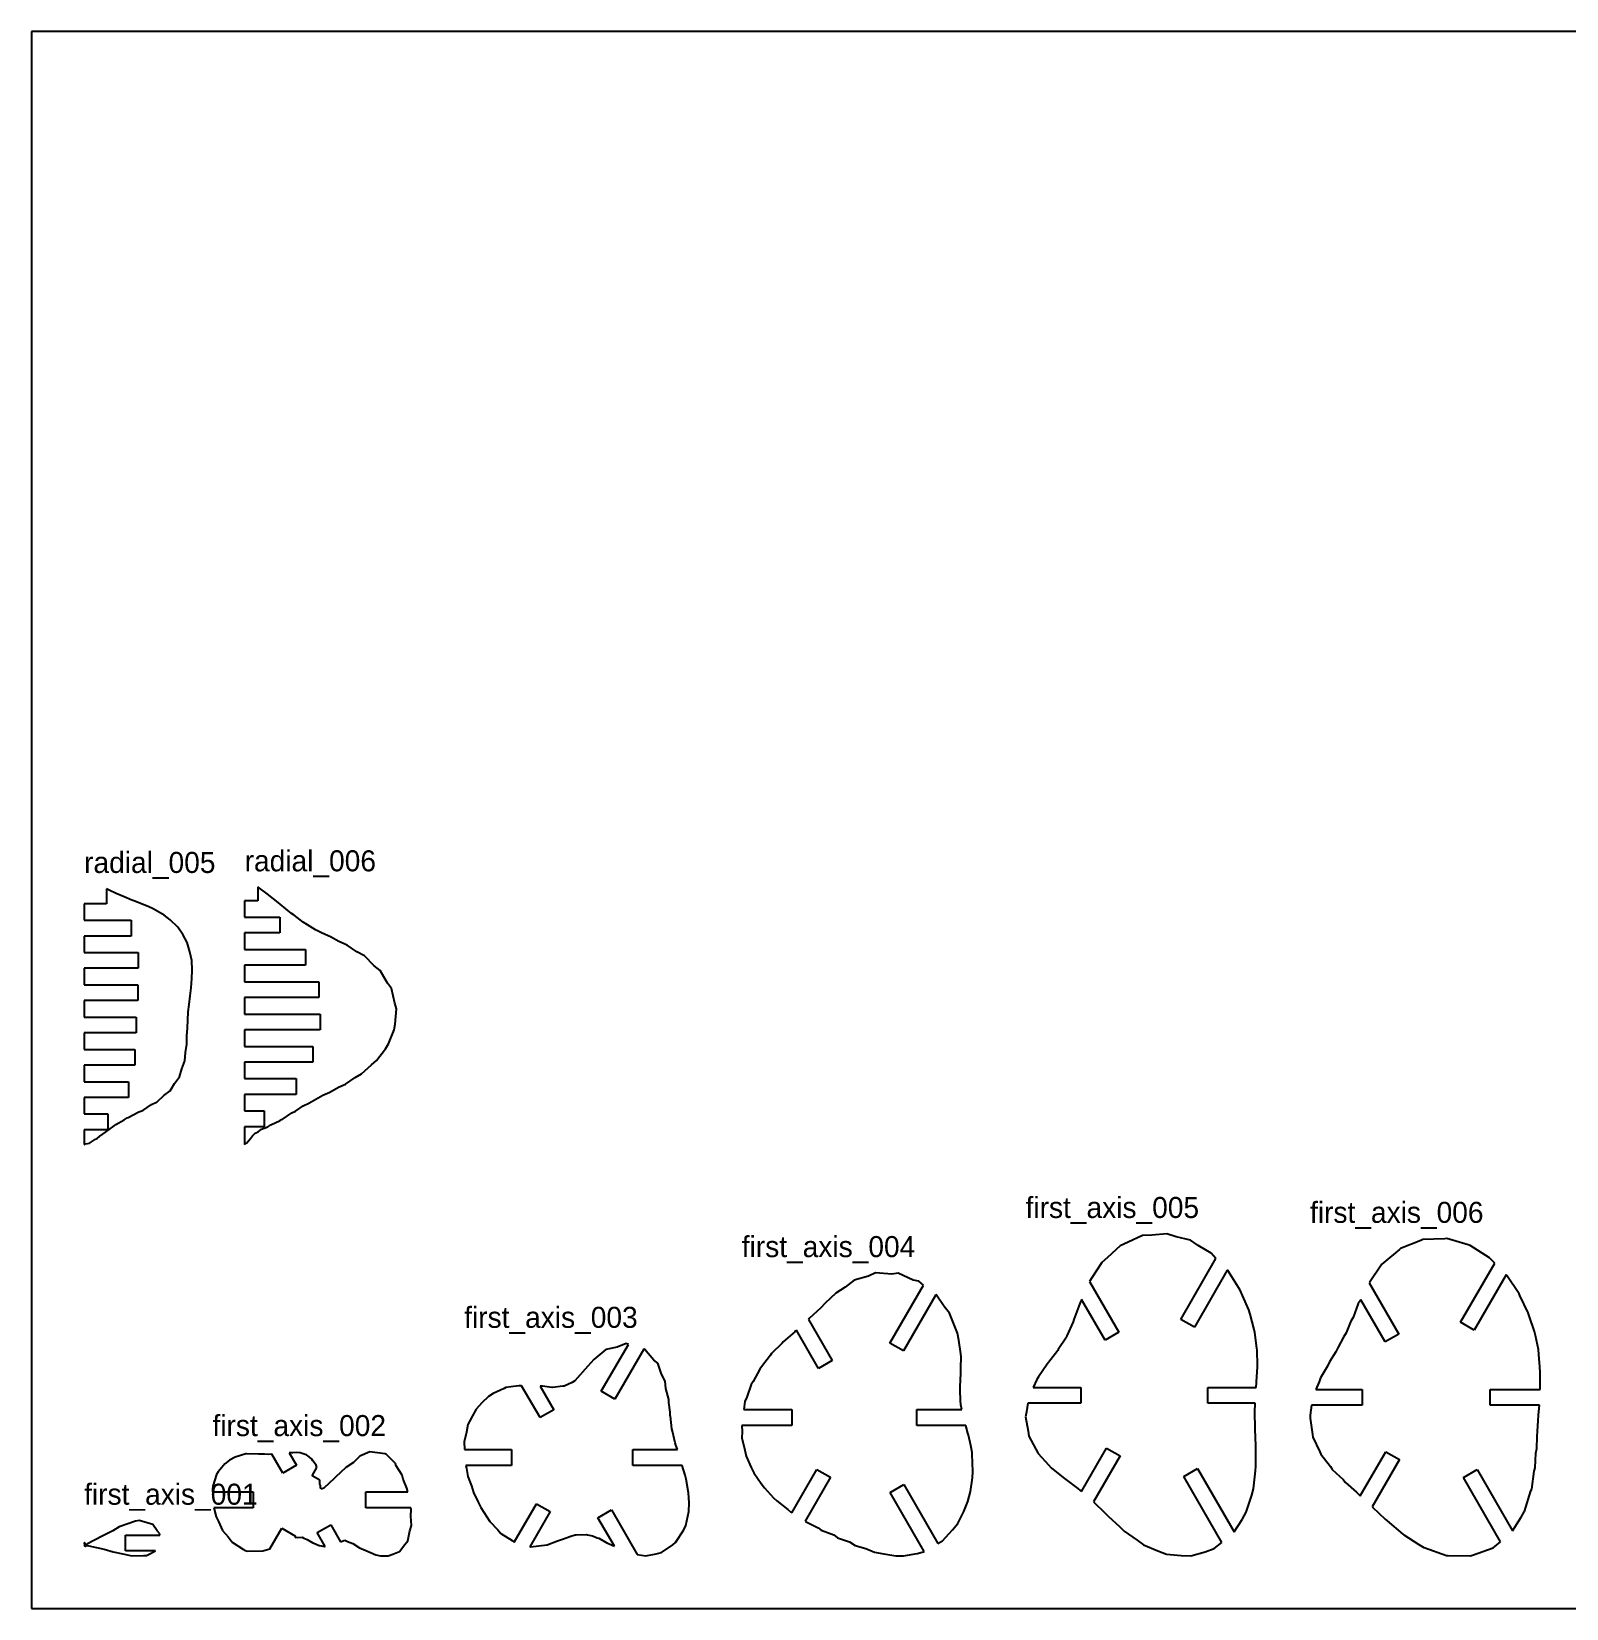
# Model space of a CAD drawing. Header units: metres. Extents: x 0 to 600, y 0 to 300.
# Drawn here: x 0 to 291.9, y 0 to 300 of the extents above; entities that cross this region are included whole.
import ezdxf

# ---------------------------------------------------------------- set-up
doc = ezdxf.new("R2010")
doc.units = ezdxf.units.M

msp = doc.modelspace()

# ---------------------------------------------------------------- linework, layer by layer
at = {"layer": 'first_axis_001'}
for p, q in [((16.664747, 15.542856), (15.457812, 14.77003)), ((19.773157, 16.618789), (16.664747, 15.542856)), ((20.496079, 16.735558), (19.773157, 16.618789)), ((23.050726, 15.994066), (20.496079, 16.735558)), ((23.916612, 14.777343), (23.050726, 15.994066)), ((10.061445, 12.524041), (10, 12.475356)), ((10, 12.475356), (10.023447, 12.347803)), ((10.027116, 12.068526), (10.009425, 12.021045)), ((10.009425, 12.021045), (10.019835, 11.974568)), ((10.023447, 12.347803), (10.058133, 12.250088)), ((10.053703, 12.109332), (10.027116, 12.068526)), ((10.07241, 12.146265), (10.053703, 12.109332)), ((10.058133, 12.250088), (10.075086, 12.188607)), ((10.186751, 12.419342), (10.061445, 12.524041)), ((10.075086, 12.188607), (10.07241, 12.146265)), ((10.273095, 12.29347), (10.186751, 12.419342)), ((10.313605, 12.213066), (10.273095, 12.29347)), ((10.33192, 12.168389), (10.313605, 12.213066)), ((10.341815, 12.144666), (10.33192, 12.168389)), ((10.350053, 12.133795), (10.341815, 12.144666)), ((10.361421, 12.132584), (10.350053, 12.133795)), ((10.383037, 12.142008), (10.361421, 12.132584)), ((10.435877, 12.171927), (10.383037, 12.142008)), ((10.383728, 11.994177), (10.397678, 12.000568)), ((10.397678, 12.000568), (10.427332, 11.998373)), ((10.654315, 12.293433), (10.435877, 12.171927)), ((13.448747, 13.759818), (10.654315, 12.293433)), ((15.457812, 14.77003), (13.448747, 13.759818)), ((17.850569, 10.947221), (17.850569, 13.947221)), ((17.850569, 13.947221), (24.414253, 13.947221)), ((24.411562, 14.191818), (23.916612, 14.777343)), ((24.414253, 13.947221), (24.411562, 14.191818)), ((10.019835, 11.974568), (10.05944, 11.94091)), ((10.05944, 11.94091), (10.109631, 11.922074)), ((10.109631, 11.922074), (10.154378, 11.910734)), ((10.154378, 11.910734), (10.189475, 11.899288)), ((10.189475, 11.899288), (10.217832, 11.883881)), ((10.217832, 11.883881), (10.244803, 11.865622)), ((10.244803, 11.865622), (10.275114, 11.85243)), ((10.275114, 11.85243), (10.308578, 11.85691)), ((10.308578, 11.85691), (10.3383, 11.883527)), ((10.3383, 11.883527), (10.358133, 11.920891)), ((10.358133, 11.920891), (10.369051, 11.95485)), ((10.369051, 11.95485), (10.375931, 11.979334)), ((10.375931, 11.979334), (10.383728, 11.994177)), ((10.427332, 11.998373), (10.503984, 11.98206)), ((10.503984, 11.98206), (10.869346, 11.900443)), ((10.869346, 11.900443), (13.790121, 11.292935)), ((13.790121, 11.292935), (15.511536, 10.752258)), ((15.511536, 10.752258), (17.352613, 10.378482)), ((17.352613, 10.378482), (19.065785, 10)), ((23.577909, 10.947221), (17.850569, 10.947221)), ((19.065785, 10), (21.323812, 10.04635)), ((21.323812, 10.04635), (21.863602, 10.047962)), ((21.863602, 10.047962), (22.233774, 10.273482)), ((22.233774, 10.273482), (23.576199, 10.944438)), ((23.576199, 10.944438), (23.577909, 10.947221))]:
    msp.add_line(p, q, dxfattribs=at)
at = {"layer": 'first_axis_002'}
for p, q in [((36.733761, 27.523869), (35.507689, 26.018947)), ((37.667269, 28.195778), (36.733761, 27.523869)), ((38.753171, 28.754078), (37.667269, 28.195778)), ((40.73664, 29.39111), (38.753171, 28.754078)), ((40.8033, 29.401287), (40.73664, 29.39111)), ((40.903372, 29.412018), (40.8033, 29.401287)), ((43.139828, 29.333287), (40.903372, 29.412018)), ((44.300752, 29.369959), (43.139828, 29.333287)), ((45.032714, 29.278593), (44.300752, 29.369959)), ((45.702128, 29.346237), (45.032714, 29.278593)), ((47.774925, 25.756048), (45.702128, 29.346237)), ((50.373001, 27.256048), (47.774925, 25.756048)), ((49.720822, 29.591142), (49.014621, 29.608831)), ((49.014621, 29.608831), (50.373001, 27.256048)), ((50.406839, 29.670882), (49.720822, 29.591142)), ((51.084113, 29.57839), (50.406839, 29.670882)), ((52.028793, 29.316487), (51.084113, 29.57839)), ((52.30715, 29.237693), (52.028793, 29.316487)), ((52.802132, 28.826976), (52.30715, 29.237693)), ((53.340668, 28.384371), (52.802132, 28.826976)), ((53.503067, 28.114946), (53.340668, 28.384371)), ((54.149741, 27.243603), (53.503067, 28.114946)), ((54.2661, 26.818714), (54.149741, 27.243603)), ((61.24075, 27.789187), (59.776807, 26.791613)), ((62.442531, 28.958222), (61.24075, 27.789187)), ((64.330695, 29.789438), (62.442531, 28.958222)), ((67.24826, 29.446784), (64.330695, 29.789438)), ((67.403816, 29.364588), (67.24826, 29.446784)), ((67.417815, 29.325279), (67.403816, 29.364588)), ((69.205701, 27.566656), (67.417815, 29.325279)), ((69.347775, 27.132152), (69.205701, 27.566656)), ((70.481685, 25.343428), (69.347775, 27.132152)), ((35.170646, 25.478052), (34.502021, 23.239527)), ((35.507689, 26.018947), (35.170646, 25.478052)), ((53.361363, 25.251664), (54.2661, 26.818714)), ((54.854188, 24.389781), (53.361363, 25.251664)), ((54.854758, 23.639199), (54.854188, 24.389781)), ((57.541908, 24.695107), (55.583789, 22.875039)), ((57.818855, 24.963403), (57.541908, 24.695107)), ((59.776807, 26.791613), (57.818855, 24.963403)), ((70.706813, 24.627915), (70.481685, 25.343428)), ((71.372811, 22.892176), (70.706813, 24.627915)), ((34.502021, 23.239527), (34.414253, 22.730902)), ((34.414253, 22.730902), (34.4226, 22.165858)), ((34.4226, 22.165858), (42.135161, 22.165858)), ((42.135161, 22.165858), (42.135161, 19.165858)), ((54.950403, 23.408875), (54.854758, 23.639199)), ((54.988225, 22.882565), (54.950403, 23.408875)), ((55.067326, 22.778169), (54.988225, 22.882565)), ((55.293539, 22.754075), (55.067326, 22.778169)), ((55.583789, 22.875039), (55.293539, 22.754075)), ((63.6052, 19.165858), (63.6052, 22.165858)), ((63.6052, 22.165858), (71.577279, 22.165858)), ((71.577279, 22.165858), (71.372811, 22.892176)), ((42.135161, 19.165858), (34.675378, 19.165858)), ((34.675378, 19.165858), (35.10596, 17.425828)), ((72.166526, 19.165858), (63.6052, 19.165858)), ((72.224875, 18.879789), (72.166526, 19.165858)), ((72.171401, 17.561782), (72.224875, 18.879789)), ((35.10596, 17.425828), (35.552843, 16.525724)), ((35.552843, 16.525724), (36.336539, 14.811045)), ((45.34592, 11.368509), (47.596821, 15.267184)), ((47.596821, 15.267184), (50.194897, 13.767184)), ((54.315661, 14.42716), (56.913737, 15.92716)), ((56.913737, 15.92716), (58.783601, 12.688462)), ((71.961734, 14.774363), (72.284211, 15.760309)), ((72.284211, 15.760309), (72.171401, 17.561782)), ((36.336539, 14.811045), (37.396676, 13.649482)), ((37.396676, 13.649482), (38.128404, 12.600618)), ((38.128404, 12.600618), (40.343008, 11.246487)), ((50.194897, 13.767184), (50.052919, 13.521271)), ((50.052919, 13.521271), (50.21853, 13.582137)), ((50.21853, 13.582137), (50.500034, 13.528073)), ((50.500034, 13.528073), (51.447466, 13.554916)), ((51.447466, 13.554916), (51.757892, 13.353819)), ((51.757892, 13.353819), (52.446872, 13.089562)), ((52.446872, 13.089562), (52.727811, 12.91426)), ((52.727811, 12.91426), (53.503936, 12.470982)), ((53.503936, 12.470982), (53.710502, 12.417699)), ((53.710502, 12.417699), (54.714658, 11.94738)), ((55.839472, 11.787842), (54.315661, 14.42716)), ((58.783601, 12.688462), (59.577896, 13.003799)), ((59.577896, 13.003799), (60.094319, 12.757581)), ((60.094319, 12.757581), (61.121787, 12.338074)), ((61.121787, 12.338074), (62.376112, 11.554474)), ((70.016424, 10.812216), (70.992536, 12.147175)), ((70.992536, 12.147175), (71.600633, 12.858467)), ((71.600633, 12.858467), (71.961734, 14.774363)), ((40.343008, 11.246487), (40.548869, 11.055195)), ((40.548869, 11.055195), (41.10595, 10.908281)), ((41.10595, 10.908281), (44.021095, 10.944883)), ((44.021095, 10.944883), (45.34592, 11.368509)), ((54.714658, 11.94738), (54.79777, 11.973275)), ((54.79777, 11.973275), (55.720756, 11.799128)), ((55.720756, 11.799128), (55.839472, 11.787842)), ((62.376112, 11.554474), (63.160203, 11.244818)), ((63.160203, 11.244818), (64.468651, 10.656882)), ((64.468651, 10.656882), (65.501056, 10.178872)), ((65.501056, 10.178872), (66.374182, 10.031483)), ((66.374182, 10.031483), (67.84474, 10)), ((67.84474, 10), (68.734375, 10.302577)), ((68.734375, 10.302577), (70.016424, 10.812216))]:
    msp.add_line(p, q, dxfattribs=at)
at = {"layer": 'first_axis_003'}
for p, q in [((109.243745, 49.276142), (106.934691, 47.376004)), ((108.365579, 41.32287), (113.51655, 50.244613)), ((111.390003, 49.737166), (109.243745, 49.276142)), ((116.466323, 49.35377), (110.963656, 39.82287)), ((113.117302, 50.386041), (111.390003, 49.737166)), ((113.51655, 50.244613), (113.117302, 50.386041)), ((116.588444, 49.33931), (116.466323, 49.35377)), ((118.354371, 47.254191), (116.588444, 49.33931)), ((105.796867, 46.105533), (103.814534, 43.861155)), ((106.934691, 47.376004), (105.796867, 46.105533)), ((119.098689, 46.69128), (118.354371, 47.254191)), ((119.816654, 44.55462), (119.098689, 46.69128)), ((90.206109, 42.006483), (89.885044, 41.870918)), ((91.138922, 42.153961), (90.206109, 42.006483)), ((92.70602, 42.371813), (91.138922, 42.153961)), ((93.20173, 42.38321), (92.70602, 42.371813)), ((96.712727, 36.301985), (93.20173, 42.38321)), ((97.163177, 42.298183), (96.732319, 42.268051)), ((96.732319, 42.268051), (99.310803, 37.801985)), ((98.957222, 42.032287), (97.163177, 42.298183)), ((99.066833, 42.024627), (98.957222, 42.032287)), ((99.09656, 42.02236), (99.066833, 42.024627)), ((101.080574, 42.289477), (99.09656, 42.02236)), ((101.284517, 42.279648), (101.080574, 42.289477)), ((102.83317, 42.986815), (101.284517, 42.279648)), ((103.344328, 43.305461), (102.83317, 42.986815)), ((103.814534, 43.861155), (103.344328, 43.305461)), ((120.538595, 43.255553), (119.816654, 44.55462)), ((120.662608, 41.823069), (120.538595, 43.255553)), ((85.617814, 39.103136), (84.542137, 37.936738)), ((86.907298, 40.313167), (85.617814, 39.103136)), ((87.814669, 40.911814), (86.907298, 40.313167)), ((89.885044, 41.870918), (87.814669, 40.911814)), ((110.963656, 39.82287), (108.365579, 41.32287)), ((121.196974, 39.749269), (120.662608, 41.823069)), ((121.181413, 39.211433), (121.196974, 39.749269)), ((121.439606, 37.321026), (121.181413, 39.211433)), ((83.838914, 36.623205), (82.982507, 34.968747)), ((84.542137, 37.936738), (83.838914, 36.623205)), ((99.310803, 37.801985), (96.712727, 36.301985)), ((121.478482, 36.689365), (121.439606, 37.321026)), ((121.532181, 36.56086), (121.478482, 36.689365)), ((121.789522, 34.167858), (121.532181, 36.56086)), ((82.705066, 33.568657), (82.284211, 31.685384)), ((82.982507, 34.968747), (82.705066, 33.568657)), ((121.93839, 33.731683), (121.789522, 34.167858)), ((122.424075, 31.532948), (121.93839, 33.731683)), ((82.284211, 31.685384), (82.351231, 30.220761)), ((82.351231, 30.220761), (91.287477, 30.220761)), ((91.287477, 30.220761), (91.287477, 27.220761)), ((114.370772, 27.220761), (114.370772, 30.220761)), ((114.370772, 30.220761), (122.830227, 30.220761)), ((122.563405, 31.069859), (122.424075, 31.532948)), ((122.830227, 30.220761), (122.563405, 31.069859)), ((91.287477, 27.220761), (82.612743, 27.220761)), ((82.612743, 27.220761), (82.742172, 26.654775)), ((123.759868, 27.220761), (114.370772, 27.220761)), ((124.318568, 25.349724), (123.759868, 27.220761)), ((82.742172, 26.654775), (83.012007, 25.108445)), ((83.012007, 25.108445), (83.670775, 23.318781)), ((124.504227, 24.601924), (124.318568, 25.349724)), ((124.974857, 22.015822), (124.504227, 24.601924)), ((83.670775, 23.318781), (84.066743, 22.049827)), ((84.066743, 22.049827), (84.964131, 20.239894)), ((125.084033, 20.070732), (124.974857, 22.015822)), ((84.964131, 20.239894), (85.433358, 19.176583)), ((85.433358, 19.176583), (86.600957, 17.431428)), ((91.802919, 12.6355), (96.013321, 19.928131)), ((98.611397, 18.428131), (94.745643, 11.732448)), ((96.013321, 19.928131), (98.611397, 18.428131)), ((107.719395, 17.237877), (110.317471, 18.737877)), ((110.317471, 18.737877), (115.215066, 10.254993)), ((124.422769, 15.809796), (125.02219, 18.442572)), ((125.02219, 18.442572), (125.084033, 20.070732)), ((86.600957, 17.431428), (87.145296, 16.533228)), ((87.145296, 16.533228), (88.696166, 14.941272)), ((110.846702, 11.821222), (107.719395, 17.237877)), ((124.092072, 14.961018), (124.422769, 15.809796)), ((88.696166, 14.941272), (89.286911, 14.258226)), ((89.286911, 14.258226), (91.413587, 12.930067)), ((91.413587, 12.930067), (91.802919, 12.6355)), ((94.903658, 11.718153), (98.100173, 12.123021)), ((98.100173, 12.123021), (100.031596, 12.867799)), ((100.031596, 12.867799), (101.002509, 13.168928)), ((101.002509, 13.168928), (102.556364, 13.739038)), ((102.556364, 13.739038), (103.39149, 14.008011)), ((103.39149, 14.008011), (103.573228, 13.98825)), ((103.573228, 13.98825), (105.534087, 14.085152)), ((105.534087, 14.085152), (105.727593, 14.028713)), ((105.727593, 14.028713), (106.682741, 13.785423)), ((106.682741, 13.785423), (107.563808, 13.459849)), ((107.563808, 13.459849), (107.884088, 13.365038)), ((107.884088, 13.365038), (109.389587, 12.47525)), ((109.389587, 12.47525), (110.846702, 11.821222)), ((119.79601, 10.65746), (121.985911, 12.085666)), ((121.985911, 12.085666), (122.506844, 12.572993)), ((122.506844, 12.572993), (124.092072, 14.961018)), ((94.745643, 11.732448), (94.775776, 11.723606)), ((94.775776, 11.723606), (94.862643, 11.709119)), ((94.862643, 11.709119), (94.903658, 11.718153)), ((115.215066, 10.254993), (116.830087, 10)), ((116.830087, 10), (118.783996, 10.387464)), ((118.783996, 10.387464), (119.79601, 10.65746))]:
    msp.add_line(p, q, dxfattribs=at)
at = {"layer": 'first_axis_004'}
for p, q in [((159.159562, 63.185437), (156.4679, 62.444949)), ((160.542954, 63.839392), (159.159562, 63.185437)), ((163.638703, 63.587057), (160.542954, 63.839392)), ((164.799731, 63.759325), (163.638703, 63.587057)), ((167.678756, 62.47757), (164.799731, 63.759325)), ((154.742087, 61.128661), (152.97079, 59.973167)), ((156.4679, 62.444949), (154.742087, 61.128661)), ((163.250559, 50.488545), (169.620423, 61.521473)), ((168.776977, 62.257871), (167.678756, 62.47757)), ((169.620423, 61.521473), (168.776977, 62.257871)), ((150.111667, 57.207081), (147.91061, 55.163316)), ((150.94916, 58.076774), (150.111667, 57.207081)), ((152.97079, 59.973167), (150.94916, 58.076774)), ((172.021403, 59.680093), (165.848635, 48.988545)), ((172.117553, 59.620651), (172.021403, 59.680093)), ((173.576853, 57.464453), (172.117553, 59.620651)), ((174.600526, 56.201392), (173.576853, 57.464453)), ((147.91061, 55.163316), (147.775558, 54.978849)), ((147.775558, 54.978849), (152.292428, 47.155401)), ((175.346073, 54.299416), (174.600526, 56.201392)), ((176.132606, 52.357371), (175.346073, 54.299416)), ((145.176911, 52.601168), (142.933633, 50.705714)), ((145.315998, 52.815677), (145.176911, 52.601168)), ((145.480364, 52.954242), (145.315998, 52.815677)), ((149.694352, 45.655401), (145.480364, 52.954242)), ((176.382579, 51.048058), (176.132606, 52.357371)), ((176.761259, 48.435496), (176.382579, 51.048058)), ((140.541112, 48.165497), (138.843047, 45.977133)), ((140.753531, 48.473884), (140.541112, 48.165497)), ((142.790908, 50.485721), (140.753531, 48.473884)), ((142.933633, 50.705714), (142.790908, 50.485721)), ((165.848635, 48.988545), (163.250559, 50.488545)), ((176.787223, 47.895384), (176.761259, 48.435496)), ((138.536102, 45.544816), (137.263691, 43.204206)), ((138.843047, 45.977133), (138.536102, 45.544816)), ((152.292428, 47.155401), (149.694352, 45.655401)), ((176.734308, 44.940043), (176.75059, 45.781056)), ((176.75059, 45.781056), (176.787223, 47.895384)), ((136.873015, 42.609857), (136.070561, 40.18427)), ((137.263691, 43.204206), (136.873015, 42.609857)), ((176.593532, 41.548817), (176.595728, 42.183109)), ((176.595728, 42.183109), (176.734978, 44.757309)), ((176.734978, 44.757309), (176.734308, 44.940043)), ((135.658893, 39.388944), (135.452354, 37.831954)), ((136.070561, 40.18427), (135.658893, 39.388944)), ((176.669822, 39.543687), (176.593532, 41.548817)), ((176.776864, 38.715109), (176.669822, 39.543687)), ((135.452354, 37.831954), (144.627634, 37.831954)), ((144.627634, 37.831954), (144.627634, 34.831954)), ((168.356913, 34.831954), (168.356913, 37.831954)), ((168.356913, 37.831954), (176.946918, 37.831954)), ((176.946918, 37.831954), (176.776864, 38.715109)), ((135.162559, 33.574236), (135.084033, 32.430926)), ((144.627634, 34.831954), (135.088318, 34.831954)), ((135.088318, 34.831954), (135.162559, 33.574236)), ((177.683017, 34.831954), (168.356913, 34.831954)), ((178.074627, 33.379973), (177.683017, 34.831954)), ((178.203594, 32.976362), (178.074627, 33.379973)), ((135.084033, 32.430926), (135.659816, 30.142713)), ((135.659816, 30.142713), (135.893884, 28.994638)), ((178.623727, 31.031958), (178.203594, 32.976362)), ((178.890041, 29.649321), (178.623727, 31.031958)), ((135.893884, 28.994638), (136.88066, 26.814224)), ((178.909253, 29.333002), (178.890041, 29.649321)), ((179.064067, 26.027577), (178.909253, 29.333002)), ((136.88066, 26.814224), (137.383139, 25.806462)), ((137.383139, 25.806462), (138.761604, 23.753767)), ((144.621756, 18.222513), (149.378521, 26.461471)), ((151.976597, 24.961471), (147.143897, 16.590988)), ((149.378521, 26.461471), (151.976597, 24.961471)), ((178.575561, 22.23405), (178.984286, 24.859966)), ((178.984286, 24.859966), (179.064067, 26.027577)), ((138.761604, 23.753767), (139.398078, 22.961711)), ((139.398078, 22.961711), (141.139731, 21.07424)), ((141.139731, 21.07424), (141.780352, 20.483137)), ((163.30636, 22.078711), (165.904436, 23.578711)), ((169.798913, 10.83328), (163.30636, 22.078711)), ((165.904436, 23.578711), (172.397815, 12.331849)), ((178.101185, 20.334308), (178.575561, 22.23405)), ((141.780352, 20.483137), (143.832034, 18.808804)), ((143.832034, 18.808804), (144.415957, 18.35114)), ((144.415957, 18.35114), (144.621756, 18.222513)), ((176.162451, 16.186813), (177.304814, 18.461496)), ((177.304814, 18.461496), (178.101185, 20.334308)), ((147.143897, 16.590988), (147.235027, 16.522851)), ((147.235027, 16.522851), (149.62992, 15.355786)), ((149.62992, 15.355786), (150.200034, 14.924591)), ((175.170797, 14.990026), (176.162451, 16.186813)), ((150.200034, 14.924591), (152.586643, 13.98372)), ((152.586643, 13.98372), (153.315945, 13.445572)), ((153.315945, 13.445572), (155.573937, 12.686969)), ((155.573937, 12.686969), (156.658208, 12.001063)), ((156.658208, 12.001063), (158.691182, 11.423106)), ((172.397815, 12.331849), (173.259508, 12.870431)), ((173.259508, 12.870431), (175.170797, 14.990026)), ((158.691182, 11.423106), (160.344751, 10.711961)), ((160.344751, 10.711961), (162.08898, 10.379158)), ((162.08898, 10.379158), (164.371084, 10.025215)), ((164.371084, 10.025215), (165.815277, 10)), ((165.815277, 10), (168.458519, 10.460064)), ((168.458519, 10.460064), (169.671994, 10.760681)), ((169.671994, 10.760681), (169.798913, 10.83328))]:
    msp.add_line(p, q, dxfattribs=at)
at = {"layer": 'first_axis_005'}
for p, q in [((207.037593, 69.005327), (204.662526, 66.791348)), ((208.590712, 69.661612), (207.037593, 69.005327)), ((211.310766, 70.94259), (208.590712, 69.661612)), ((213.109718, 71.009243), (211.310766, 70.94259)), ((215.946244, 71.282463), (213.109718, 71.009243)), ((217.705842, 70.724056), (215.946244, 71.282463)), ((220.432677, 70.051271), (217.705842, 70.724056)), ((221.921332, 69.03313), (220.432677, 70.051271)), ((224.361583, 67.564338), (221.921332, 69.03313)), ((204.662526, 66.791348), (203.563255, 65.797841)), ((218.569054, 54.989771), (225.260229, 66.579225)), ((225.260229, 66.579225), (224.361583, 67.564338)), ((203.563255, 65.797841), (201.685828, 62.894997)), ((227.438396, 64.351922), (221.167131, 53.489771)), ((227.520674, 64.268453), (227.438396, 64.351922)), ((228.275899, 63.071637), (227.520674, 64.268453)), ((229.881678, 60.581255), (228.275899, 63.071637)), ((201.685828, 62.894997), (201.22868, 62.170932)), ((201.22868, 62.170932), (206.781275, 52.553557)), ((230.352622, 59.544782), (229.881678, 60.581255)), ((199.395904, 58.0156), (198.250614, 54.947783)), ((199.671856, 58.719667), (199.395904, 58.0156)), ((199.708599, 58.803791), (199.671856, 58.719667)), ((204.183198, 51.053557), (199.708599, 58.803791)), ((231.522378, 56.799357), (230.352622, 59.544782)), ((198.131728, 54.551543), (196.900453, 51.863199)), ((198.250614, 54.947783), (198.131728, 54.551543)), ((221.167131, 53.489771), (218.569054, 54.989771)), ((231.787349, 55.972372), (231.522378, 56.799357)), ((232.548125, 53.092313), (231.787349, 55.972372)), ((196.817691, 51.637189), (195.29239, 49.278373)), ((196.900453, 51.863199), (196.817691, 51.637189)), ((206.781275, 52.553557), (204.183198, 51.053557)), ((232.669141, 52.476912), (232.548125, 53.092313)), ((233.058517, 49.547586), (232.669141, 52.476912)), ((195.169693, 49.067614), (193.429191, 46.788956)), ((195.29239, 49.278373), (195.169693, 49.067614)), ((233.088514, 49.129734), (233.058517, 49.547586)), ((233.162558, 46.213837), (233.088514, 49.129734)), ((193.193735, 46.483815), (191.545987, 44.053342)), ((193.429191, 46.788956), (193.193735, 46.483815)), ((233.008883, 43.107493), (233.151816, 45.968932)), ((233.151816, 45.968932), (233.162558, 46.213837)), ((191.189986, 43.564595), (190.522354, 42.063147)), ((190.522354, 42.063147), (199.588865, 42.063147)), ((191.545987, 44.053342), (191.189986, 43.564595)), ((199.588865, 42.063147), (199.588865, 39.063147)), ((223.747676, 39.063147), (223.747676, 42.063147)), ((223.747676, 42.063147), (232.925385, 42.063147)), ((232.925385, 42.063147), (232.99491, 42.992628)), ((232.99491, 42.992628), (233.008883, 43.107493)), ((189.482813, 39.063147), (189.228874, 37.376276)), ((199.588865, 39.063147), (189.482813, 39.063147)), ((232.7342, 39.063147), (223.747676, 39.063147)), ((232.661664, 37.313745), (232.7342, 39.063147)), ((189.228874, 37.376276), (189.064067, 36.483878)), ((189.064067, 36.483878), (189.544485, 33.716394)), ((232.657738, 37.249518), (232.661664, 37.313745)), ((232.713971, 34.293437), (232.657738, 37.249518)), ((189.544485, 33.716394), (189.686071, 32.803117)), ((232.716119, 34.103049), (232.713971, 34.293437)), ((232.866612, 30.913735), (232.716119, 34.103049)), ((189.686071, 32.803117), (191.025435, 30.27752)), ((191.025435, 30.27752), (191.434093, 29.502319)), ((199.674077, 22.26271), (204.437985, 30.514042)), ((204.437985, 30.514042), (207.036061, 29.014042)), ((232.872682, 30.454058), (232.866612, 30.913735)), ((232.88544, 27.046613), (232.872682, 30.454058)), ((191.434093, 29.502319), (193.410412, 27.337224)), ((193.410412, 27.337224), (193.936799, 26.767558)), ((207.036061, 29.014042), (201.989631, 20.273367)), ((232.818154, 26.198045), (232.88544, 27.046613)), ((193.936799, 26.767558), (196.217416, 24.923708)), ((196.217416, 24.923708), (196.727228, 24.514175)), ((196.727228, 24.514175), (199.005029, 22.796863)), ((219.169113, 25.097191), (221.767189, 26.597191)), ((226.418187, 12.541427), (219.169113, 25.097191)), ((221.767189, 26.597191), (228.711061, 14.570052)), ((232.410106, 22.745856), (232.818154, 26.198045)), ((199.005029, 22.796863), (199.465065, 22.440028)), ((199.465065, 22.440028), (199.674077, 22.26271)), ((231.050913, 18.321474), (232.087255, 21.525906)), ((232.087255, 21.525906), (232.410106, 22.745856)), ((201.989631, 20.273367), (202.075048, 20.195335)), ((202.075048, 20.195335), (204.164153, 18.197418)), ((204.164153, 18.197418), (204.747078, 17.587391)), ((230.270511, 16.953947), (231.050913, 18.321474)), ((204.747078, 17.587391), (206.967663, 15.5589)), ((206.967663, 15.5589), (207.807393, 14.736293)), ((228.711061, 14.570052), (230.270511, 16.953947)), ((207.807393, 14.736293), (210.289296, 12.990388)), ((210.289296, 12.990388), (211.511151, 12.100258)), ((211.511151, 12.100258), (214.243244, 10.979931)), ((224.920124, 11.381426), (226.418187, 12.541427)), ((214.243244, 10.979931), (215.853168, 10.328455)), ((215.853168, 10.328455), (218.686473, 10.098206)), ((218.686473, 10.098206), (220.505174, 10)), ((220.505174, 10), (223.205202, 10.790233)), ((223.205202, 10.790233), (224.920124, 11.381426))]:
    msp.add_line(p, q, dxfattribs=at)
at = {"layer": 'first_axis_006'}
for p, q in [((264.262546, 70.018863), (260.365525, 68.461685)), ((264.634484, 70.176029), (264.262546, 70.018863)), ((268.779479, 70.342168), (264.634484, 70.176029)), ((269.204259, 70.357907), (268.779479, 70.342168)), ((273.271807, 69.158304), (269.204259, 70.357907)), ((273.595166, 69.055687), (273.271807, 69.158304)), ((277.305477, 66.680475), (273.595166, 69.055687)), ((260.175752, 68.29017), (257.174929, 65.801873)), ((260.365525, 68.461685), (260.175752, 68.29017)), ((277.4362, 66.591069), (277.305477, 66.680475)), ((278.292215, 65.713388), (277.4362, 66.591069)), ((256.819044, 65.495117), (254.448625, 62.025425)), ((256.840771, 65.51076), (256.819044, 65.495117)), ((257.174929, 65.801873), (256.840771, 65.51076)), ((271.798941, 54.466708), (278.292215, 65.713388)), ((280.466569, 63.479479), (274.397017, 52.966708)), ((280.548392, 63.395221), (280.466569, 63.479479)), ((280.602944, 63.324978), (280.548392, 63.395221)), ((282.934632, 59.86831), (280.602944, 63.324978)), ((254.448625, 62.025425), (254.402249, 61.977165)), ((254.402249, 61.977165), (260.050302, 52.194449)), ((252.352842, 58.034568), (251.353723, 55.344975)), ((252.73159, 58.542667), (252.352842, 58.034568)), ((252.815318, 58.725808), (252.73159, 58.542667)), ((257.452226, 50.694449), (252.815318, 58.725808)), ((283.09695, 59.55495), (282.934632, 59.86831)), ((284.685201, 56.267868), (283.09695, 59.55495)), ((250.904103, 54.630938), (250.013079, 52.456011)), ((251.353723, 55.344975), (250.904103, 54.630938)), ((274.397017, 52.966708), (271.798941, 54.466708)), ((284.873931, 55.700997), (284.685201, 56.267868)), ((285.882107, 52.710484), (284.873931, 55.700997)), ((249.541565, 51.620605), (248.52658, 49.727612)), ((250.013079, 52.456011), (249.541565, 51.620605)), ((260.050302, 52.194449), (257.452226, 50.694449)), ((286.035504, 51.923126), (285.882107, 52.710484)), ((286.592692, 49.254717), (286.035504, 51.923126)), ((248.07266, 48.850079), (246.860828, 46.93791)), ((248.52658, 49.727612), (248.07266, 48.850079)), ((286.68532, 48.302997), (286.592692, 49.254717)), ((286.896392, 45.94146), (286.68532, 48.302997)), ((246.468064, 46.083554), (245.167556, 43.876282)), ((246.860828, 46.93791), (246.468064, 46.083554)), ((286.93941, 44.88551), (286.896392, 45.94146)), ((244.881721, 43.097877), (244.292792, 41.655958)), ((245.167556, 43.876282), (244.881721, 43.097877)), ((286.910486, 42.791466), (286.93941, 44.88551)), ((286.931271, 41.680094), (286.910486, 42.791466)), ((244.292792, 41.655958), (253.095554, 41.655958)), ((253.095554, 41.655958), (253.095554, 38.655958)), ((277.398023, 38.655958), (277.398023, 41.655958)), ((277.398023, 41.655958), (286.929294, 41.655958)), ((286.929294, 41.655958), (286.931271, 41.680094)), ((243.190936, 36.765099), (243.162558, 36.197527)), ((243.162558, 36.197527), (243.615095, 33.126579)), ((243.476472, 38.655958), (243.190936, 36.765099)), ((253.095554, 38.655958), (243.476472, 38.655958)), ((286.785481, 38.655958), (277.398023, 38.655958)), ((286.587581, 35.695061), (286.606819, 36.808831)), ((286.606819, 36.808831), (286.785572, 38.645908)), ((286.785572, 38.645908), (286.785481, 38.655958)), ((243.615095, 33.126579), (243.694751, 32.615518)), ((286.376886, 32.710039), (286.457552, 33.74843)), ((286.457552, 33.74843), (286.587581, 35.695061)), ((243.694751, 32.615518), (245.015414, 29.828293)), ((286.144083, 29.558555), (286.300186, 30.440673)), ((286.300186, 30.440673), (286.376886, 32.710039)), ((245.015414, 29.828293), (245.204693, 29.323307)), ((245.204693, 29.323307), (247.083978, 26.987258)), ((252.722699, 21.425687), (257.570831, 29.822898)), ((260.168907, 28.322898), (254.989793, 19.352409)), ((257.570831, 29.822898), (260.168907, 28.322898)), ((286.007402, 26.758618), (286.144083, 29.558555)), ((247.083978, 26.987258), (247.391663, 26.468142)), ((247.391663, 26.468142), (249.478236, 24.50353)), ((249.478236, 24.50353), (249.891473, 23.984006)), ((272.329768, 24.92579), (274.927844, 26.42579)), ((279.390859, 12.695622), (272.329768, 24.92579)), ((274.927844, 26.42579), (281.669015, 14.749741)), ((285.333154, 22.685447), (285.802951, 26.119736)), ((285.802951, 26.119736), (286.007402, 26.758618)), ((249.891473, 23.984006), (251.992233, 22.1485)), ((251.992233, 22.1485), (252.466179, 21.662078)), ((252.466179, 21.662078), (252.722699, 21.425687)), ((283.94444, 18.419956), (285.155505, 22.347433)), ((285.155505, 22.347433), (285.333154, 22.685447)), ((254.989793, 19.352409), (255.076323, 19.276304)), ((255.076323, 19.276304), (257.483739, 16.981824)), ((283.312862, 17.386636), (283.898873, 18.36614)), ((283.898873, 18.36614), (283.94444, 18.419956)), ((257.483739, 16.981824), (257.855508, 16.700279)), ((257.855508, 16.700279), (260.845109, 14.12956)), ((281.669015, 14.749741), (283.312862, 17.386636)), ((260.845109, 14.12956), (261.032173, 14.013618)), ((261.032173, 14.013618), (263.877594, 12.182769)), ((263.877594, 12.182769), (264.800795, 11.597756)), ((278.294503, 11.771512), (279.390859, 12.695622)), ((264.800795, 11.597756), (264.868941, 11.57018)), ((264.868941, 11.57018), (269.136401, 10.102123)), ((269.136401, 10.102123), (269.436981, 10.085892)), ((269.436981, 10.085892), (273.709023, 10)), ((273.709023, 10), (274.093558, 10.132562)), ((274.093558, 10.132562), (278.003692, 11.517511)), ((278.003692, 11.517511), (278.294503, 11.771512))]:
    msp.add_line(p, q, dxfattribs=at)
at = {"layer": 'radial_005'}
for p, q in [((14.789866, 136.668275), (14.283903, 136.925137)), ((14.283903, 136.925137), (14.283903, 134.070004)), ((16.088123, 136.016804), (14.789866, 136.668275)), ((17.60943, 135.363776), (16.088123, 136.016804)), ((19.079434, 134.771028), (17.60943, 135.363776)), ((14.283903, 134.070004), (10, 134.070004)), ((10, 134.070004), (10, 130.927378)), ((19.463969, 134.641789), (19.079434, 134.771028)), ((22.177162, 133.536787), (19.463969, 134.641789)), ((23.123383, 133.097956), (22.177162, 133.536787)), ((25.218072, 131.91103), (23.123383, 133.097956)), ((10, 130.927378), (18.977382, 130.927378)), ((18.977382, 130.927378), (18.977382, 127.927378)), ((26.351912, 131.010731), (25.218072, 131.91103)), ((27.823626, 129.621945), (26.351912, 131.010731)), ((28.755696, 128.219617), (27.823626, 129.621945)), ((18.977382, 127.927378), (10, 127.927378)), ((10, 127.927378), (10, 124.784751)), ((29.622055, 126.663812), (28.755696, 128.219617)), ((30.11695, 124.909103), (29.622055, 126.663812)), ((10, 124.784751), (20.25878, 124.784751)), ((20.25878, 124.784751), (20.25878, 121.784751)), ((30.463253, 123.287023), (30.11695, 124.909103)), ((30.530564, 121.425002), (30.463253, 123.287023)), ((20.25878, 121.784751), (10, 121.784751)), ((10, 121.784751), (10, 118.642124)), ((30.512147, 119.837141), (30.530564, 121.425002)), ((10, 118.642124), (20.19954, 118.642124)), ((20.19954, 118.642124), (20.19954, 115.642124)), ((30.161864, 116.557376), (30.343657, 118.056361)), ((30.343657, 118.056361), (30.512147, 119.837141)), ((20.19954, 115.642124), (10, 115.642124)), ((10, 115.642124), (10, 112.499498)), ((29.814536, 113.480025), (29.971306, 114.904816)), ((29.971306, 114.904816), (30.161864, 116.557376)), ((10, 112.499498), (19.871657, 112.499498)), ((19.871657, 112.499498), (19.871657, 109.499498)), ((29.656482, 110.46921), (29.698927, 111.888413)), ((29.698927, 111.888413), (29.814536, 113.480025)), ((19.871657, 109.499498), (10, 109.499498)), ((10, 109.499498), (10, 106.356871)), ((29.552878, 108.854997), (29.656482, 110.46921)), ((29.562135, 107.377464), (29.552878, 108.854997)), ((10, 106.356871), (19.665401, 106.356871)), ((19.665401, 106.356871), (19.665401, 103.356871)), ((29.183771, 104.203006), (29.29584, 105.739512)), ((29.29584, 105.739512), (29.562135, 107.377464)), ((19.665401, 103.356871), (10, 103.356871)), ((10, 103.356871), (10, 100.214245)), ((28.167886, 101.135803), (28.582498, 102.661952)), ((28.582498, 102.661952), (29.183771, 104.203006)), ((10, 100.214245), (18.420804, 100.214245)), ((18.420804, 100.214245), (18.420804, 97.214245)), ((26.365843, 98.456701), (27.196054, 99.875656)), ((27.196054, 99.875656), (28.167886, 101.135803)), ((18.420804, 97.214245), (10, 97.214245)), ((10, 97.214245), (10, 94.071618)), ((22.831375, 95.852292), (23.915445, 96.351647)), ((23.915445, 96.351647), (25.188916, 97.596247)), ((25.188916, 97.596247), (26.365843, 98.456701)), ((10, 94.071618), (14.501801, 94.071618)), ((14.501801, 94.071618), (14.501801, 91.071618)), ((17.60943, 92.977343), (18.199487, 93.310619)), ((18.199487, 93.310619), (18.378335, 93.40336)), ((18.378335, 93.40336), (20.433119, 94.485274)), ((20.433119, 94.485274), (21.147585, 94.765033)), ((21.147585, 94.765033), (22.831375, 95.852292)), ((14.501801, 91.071618), (10, 91.071618)), ((10, 91.071618), (10, 88.282463)), ((13.00756, 89.881181), (14.075949, 90.639518)), ((14.075949, 90.639518), (15.708345, 91.839629)), ((15.708345, 91.839629), (16.048342, 92.102054)), ((16.048342, 92.102054), (17.60943, 92.977343)), ((10, 88.282463), (10.086792, 88.285854)), ((10.086792, 88.285854), (10.257351, 88.367015)), ((10.257351, 88.367015), (11.00958, 88.524355)), ((11.00958, 88.524355), (12.137127, 89.300406)), ((12.137127, 89.300406), (12.458243, 89.431781)), ((12.458243, 89.431781), (13.00756, 89.881181))]:
    msp.add_line(p, q, dxfattribs=at)
at = {"layer": 'radial_006'}
for p, q in [((43.083871, 137.210334), (43.058226, 137.234933)), ((43.058226, 137.234933), (43.058226, 134.648814)), ((44.795792, 135.933143), (43.083871, 137.210334)), ((47.24793, 134.027693), (44.795792, 135.933143)), ((43.058226, 134.648814), (40.530564, 134.648814)), ((40.530564, 134.648814), (40.530564, 131.506187)), ((47.257453, 134.019248), (47.24793, 134.027693)), ((47.271394, 134.006653), (47.257453, 134.019248)), ((49.461145, 132.19558), (47.271394, 134.006653)), ((49.963773, 131.911597), (49.461145, 132.19558)), ((40.530564, 131.506187), (47.219204, 131.506187)), ((47.219204, 131.506187), (47.219204, 128.506187)), ((51.636842, 130.540664), (49.963773, 131.911597)), ((52.502447, 130.082553), (51.636842, 130.540664)), ((54.032331, 129.101275), (52.502447, 130.082553)), ((55.262451, 128.472092), (54.032331, 129.101275)), ((47.219204, 128.506187), (40.530564, 128.506187)), ((40.530564, 128.506187), (40.530564, 125.363561)), ((56.83568, 127.752391), (55.262451, 128.472092)), ((58.430801, 126.856343), (56.83568, 127.752391)), ((60.027022, 126.204628), (58.430801, 126.856343)), ((61.872235, 124.88803), (60.027022, 126.204628)), ((40.530564, 125.363561), (52.114408, 125.363561)), ((52.114408, 125.363561), (52.114408, 122.363561)), ((63.332565, 124.141901), (61.872235, 124.88803)), ((65.150516, 122.279843), (63.332565, 124.141901)), ((52.114408, 122.363561), (40.530564, 122.363561)), ((40.530564, 122.363561), (40.530564, 119.220934)), ((66.303984, 121.377624), (65.150516, 122.279843)), ((67.716404, 118.969494), (66.303984, 121.377624)), ((40.530564, 119.220934), (54.652746, 119.220934)), ((54.652746, 119.220934), (54.652746, 116.220934)), ((68.455153, 117.93801), (67.716404, 118.969494)), ((69.121244, 115.149115), (68.455153, 117.93801)), ((54.652746, 116.220934), (40.530564, 116.220934)), ((40.530564, 116.220934), (40.530564, 113.078307)), ((69.404108, 114.058835), (69.121244, 115.149115)), ((69.155376, 111.177753), (69.404108, 114.058835)), ((40.530564, 113.078307), (54.92501, 113.078307)), ((54.92501, 113.078307), (54.92501, 110.078307)), ((68.985831, 110.109794), (69.155376, 111.177753)), ((54.92501, 110.078307), (40.530564, 110.078307)), ((40.530564, 110.078307), (40.530564, 106.935681)), ((67.887773, 107.444412), (68.985831, 110.109794)), ((40.530564, 106.935681), (53.524689, 106.935681)), ((53.524689, 106.935681), (53.524689, 103.935681)), ((65.61419, 104.241977), (67.299526, 106.473291)), ((67.299526, 106.473291), (67.887773, 107.444412)), ((53.524689, 103.935681), (40.530564, 103.935681)), ((40.530564, 103.935681), (40.530564, 100.793054)), ((62.745162, 101.69474), (64.672062, 103.420931)), ((64.672062, 103.420931), (65.61419, 104.241977)), ((40.530564, 100.793054), (50.325755, 100.793054)), ((50.325755, 100.793054), (50.325755, 97.793054)), ((56.739396, 98.236211), (58.375028, 99.184096)), ((58.375028, 99.184096), (59.684494, 99.752599)), ((59.684494, 99.752599), (61.552809, 101.032127)), ((61.552809, 101.032127), (62.745162, 101.69474)), ((50.325755, 97.793054), (40.530564, 97.793054)), ((40.530564, 97.793054), (40.530564, 94.650428)), ((51.688273, 95.61591), (52.750455, 96.125717)), ((52.750455, 96.125717), (54.070854, 96.916102)), ((54.070854, 96.916102), (55.421777, 97.626947)), ((55.421777, 97.626947), (56.739396, 98.236211)), ((40.530564, 94.650428), (44.270291, 94.650428)), ((44.270291, 94.650428), (44.270291, 91.650428)), ((47.271394, 92.839526), (47.556867, 93.000114)), ((47.556867, 93.000114), (47.694836, 93.043235)), ((47.694836, 93.043235), (49.518611, 94.289587)), ((49.518611, 94.289587), (50.234329, 94.582895)), ((50.234329, 94.582895), (51.688273, 95.61591)), ((44.270291, 91.650428), (40.530564, 91.650428)), ((40.530564, 91.650428), (40.530564, 88.282463)), ((42.006799, 89.888435), (42.527534, 90.447172)), ((42.527534, 90.447172), (43.08387, 90.664264)), ((43.08387, 90.664264), (43.723692, 91.207338)), ((43.723692, 91.207338), (44.954539, 91.605312)), ((44.954539, 91.605312), (45.485868, 92.019693)), ((45.485868, 92.019693), (47.271394, 92.839526)), ((40.530564, 88.282463), (40.892764, 88.549066)), ((40.892764, 88.549066), (41.645426, 89.376933)), ((41.645426, 89.376933), (42.006799, 89.888435))]:
    msp.add_line(p, q, dxfattribs=at)
at = {"layer": 'sheet_boundary'}
for p, q in [((600, 300), (0, 300)), ((0, 300), (0, 0)), ((0, 0), (600, 0))]:
    msp.add_line(p, q, dxfattribs=at)

# ---------------------------------------------------------------- texts
at = {"layer": 'first_axis_001'}
msp.add_text('first_axis_001', height=4, dxfattribs=at).set_placement((10, 19.735558))
at = {"layer": 'first_axis_002'}
msp.add_text('first_axis_002', height=4, dxfattribs=at).set_placement((34.414253, 32.789438))
at = {"layer": 'first_axis_003'}
msp.add_text('first_axis_003', height=4, dxfattribs=at).set_placement((82.284211, 53.386041))
at = {"layer": 'first_axis_004'}
msp.add_text('first_axis_004', height=4, dxfattribs=at).set_placement((135.084033, 66.839392))
at = {"layer": 'first_axis_005'}
msp.add_text('first_axis_005', height=4, dxfattribs=at).set_placement((189.064067, 74.282463))
at = {"layer": 'first_axis_006'}
msp.add_text('first_axis_006', height=4, dxfattribs=at).set_placement((243.162558, 73.357907))
at = {"layer": 'radial_005'}
msp.add_text('radial_005', height=4, dxfattribs=at).set_placement((10, 139.925137))
at = {"layer": 'radial_006'}
msp.add_text('radial_006', height=4, dxfattribs=at).set_placement((40.530564, 140.234933))

doc.saveas('drawing.dxf')
